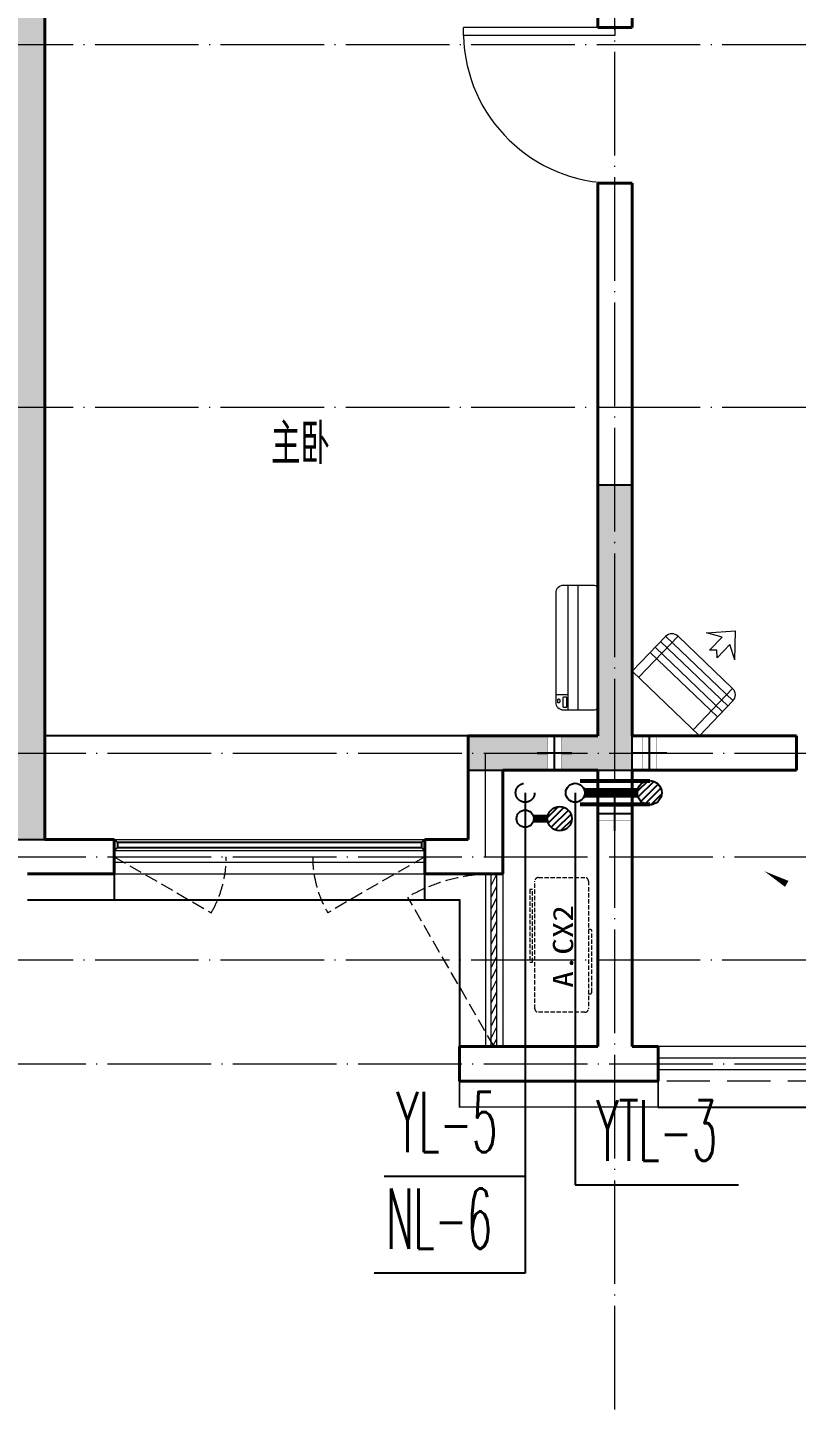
# Model space of a CAD drawing. Extents: x 27938 to 1042331, y -235042 to 1535213.
# Drawn here: x 706817 to 711267, y 440032 to 448032 of the extents above; entities that cross this region are included whole.
import ezdxf

# ---------------------------------------------------------------- set-up
doc = ezdxf.new("R2010")
doc.units = 0
doc.header["$LTSCALE"] = 1000
doc.header["$MEASUREMENT"] = 0
doc.linetypes.add('DASH', pattern=[0.35, 0.25, -0.1])
doc.linetypes.add('DOTE', pattern=[2.42, 2, -0.2, 0.02, -0.2])
for name, color, linetype in [('$RECOVER_210609100354-0', 7, 'Continuous'), ('3-栏杆1', 135, 'Continuous'), ('3.5方案汇报，与郭总、侯月琴确定户型_t8$0$2020.03.04 -1安徽标准化洋房户型(UA）_t8_t8$0$看线', 154, 'Continuous'), ('AXIS', 3, 'Continuous'), ('COLUMN', 9, 'Continuous'), ('DIM_凝结', 3, 'Continuous'), ('DIM_阳台', 132, 'Continuous'), ('DIM_雨水', 3, 'Continuous'), ('EQUIP_地漏', 7, 'Continuous'), ('PIPE-凝结', 150, 'N'), ('PIPE-阳台', 132, 'YT'), ('PUB_TEXT', 4, 'Continuous'), ('VALVE_不分区给水', 7, 'Continuous'), ('VPIPE-凝结', 150, 'Continuous'), ('VPIPE-阳台', 132, 'YT'), ('VPIPE-雨水', 4, 'DASH'), ('保温', 6, 'Continuous'), ('机电标识类', 1, 'Continuous'), ('看线', 251, 'Continuous')]:
    doc.layers.add(name, color=color, linetype=linetype)
for name, color, linetype, lineweight in [('DOTE', 19, 'DOTE', 9), ('PUB_HATCH', 8, 'Continuous', 9), ('WALL', 9, 'Continuous', 40), ('WINDOW', 8, 'Continuous', 15), ('平面-排水沟', 86, 'Continuous', 15), ('平面-栏杆', 135, 'Continuous', 15), ('平面-看线', 45, 'Continuous', 15), ('平面-空调室内机', 176, 'Continuous', 9), ('平面-空调预留孔', 173, 'Continuous', 15), ('空调', 76, 'Continuous', 13)]:
    doc.layers.add(name, color=color, linetype=linetype, lineweight=lineweight)
doc.styles.add('_TCH_DIM_T3', font='SIMPLEX.shx', dxfattribs={"width": 0.494118, "bigfont": 'GBCBIG.shx'})
doc.styles.add('_TWT_SERIAL', font='simplex.shx', dxfattribs={"width": 0.6, "oblique": 10, "height": 3, "bigfont": 'aadri.shx'})
doc.styles.get("Standard").update_dxf_attribs({"font": 'gbenor.shx', "bigfont": 'gbcbig.shx'})
doc.styles.add('黑体', font='simhei.ttf')
doc.linetypes.add('N', pattern='A,3,-0.2,["N",Standard,S=0.25,R=0,X=-0.1,Y=-0.115],-0.2', length=3.4)
doc.linetypes.add('YT', pattern='A,3,-0.2,["YT",Standard,S=0.25,R=0,X=-0.1,Y=-0.115],-0.35', length=3.55)
doc.dimstyles.new('_TCH_ARCH&&100', dxfattribs={"dimtxt": 297.5, "dimasz": 100, "dimexe": 250, "dimexo": 300, "dimgap": 126.25, "dimtad": 1, "dimdec": 0, "dimzin": 0, "dimdsep": 46, "dimtxsty": '_TCH_DIM_T3', "dimblk": 'ARCHTICK', "dimcen": 0.09, "dimclrt": 4, "dimazin": 2, "dimtfac": 1, "dimtdec": 0, "dimtix": 1, "dimtmove": 2, "dimatfit": 3, "dimfxl": 1, "dimtolj": 1, "dimtzin": 0, "dimarcsym": 0})

# ---------------------------------------------------------------- blocks, each defined once
blk = doc.blocks.new('GFDGDGRDGRDG')
at = {"layer": 'DOTE', "linetype": 'DOTE', "ltscale": 0.3}
for p, q in [((603393.7, 360558.3), (603393.7, 368758.3)), ((626393.7, 368458.3), (573593.7, 368458.3)), ((626393.7, 366358.3), (573593.7, 366358.3)), ((573593.7, 364358.3), (626393.7, 364358.3)), ((602643.7, 363758.3), (602643.7, 364358.3)), ((573593.7, 363758.3), (626393.7, 363758.3)), ((626393.7, 363158.3), (573593.7, 363158.3)), ((573593.7, 362558.3), (626393.7, 362558.3))]:
    blk.add_line(p, q, dxfattribs=at)
blk = doc.blocks.new('HFHFHFHFTF')
at = {"layer": 'PUB_HATCH'}
blk.add_hatch(color=256, dxfattribs=at).paths.add_polyline_path([(564216.6, 366523.7), (564216.6, 368173.7), (564016.6, 368173.7), (564016.6, 366723.7), (563266.6, 366723.7), (563266.6, 366523.7)])
at = {"layer": 'COLUMN', "color": 8}
for p, q in [((564216.6, 368173.7), (564016.6, 368173.7)), ((564016.6, 368173.7), (564016.6, 366723.7)), ((564216.6, 366523.7), (564216.6, 368173.7)), ((564016.6, 366723.7), (563266.6, 366723.7)), ((563266.6, 366723.7), (563266.6, 366523.7)), ((563266.6, 366523.7), (564216.6, 366523.7))]:
    blk.add_line(p, q, dxfattribs=at)
blk = doc.blocks.new('DSFDS')
at = {"layer": '3-栏杆1', "color": 0}
for p, q in [((490702.7, 517230.7), (490682.5, 517248.5)), ((490682.5, 517248.5), (490702.7, 517230.7)), ((490682.5, 517181.5), (490702.7, 517201.4)), ((492462.2, 517230.6), (490702.7, 517230.7)), ((490702.7, 517230.7), (490702.7, 517201.4)), ((490702.7, 517201.4), (492462.2, 517201.3)), ((492462.2, 517230.7), (492482.5, 517248.5)), ((492482.5, 517248.5), (492462.2, 517230.7)), ((492462.2, 517230.7), (492462.2, 517201.4)), ((492462.2, 517201.4), (492482.5, 517181.5)), ((492482.5, 517181.5), (492462.2, 517201.4))]:
    blk.add_line(p, q, dxfattribs=at)
blk = doc.blocks.new('dongkong')
at = {"color": 0}
blk.add_wipeout([(-603756, 210771), (-603756, 210570.8), (-603836, 210570.8), (-603836, 210771)], dxfattribs=at)
at = {"layer": '机电标识类', "color": 0, "linetype": 'DASH', "ltscale": 400}
for p, q in [((-603796, 210771), (-603796, 210570.8)), ((-603896, 210670.7), (-603696, 210670.7))]:
    blk.add_line(p, q, dxfattribs=at)
at = {"layer": '空调', "color": 0, "linetype": 'DASH', "const_width": 2}
blk.add_lwpolyline([(-603756, 210771), (-603756, 210570.8), (-603836, 210570.8), (-603836, 210771)], close=True, dxfattribs=at)
blk = doc.blocks.new('ferre')
at = {"layer": '平面-空调预留孔', "color": 0, "linetype": 'DASH', "ltscale": 0.1}
for p, q in [((93392.7, 115403.5), (93392.7, 115393.5)), ((93402.7, 115383.5), (93755.6, 115383.5)), ((93765.6, 115393.5), (93765.6, 115403.5))]:
    blk.add_line(p, q, dxfattribs=at)
blk.add_lwpolyline([(94045.9, 115403.5), (93305.9, 115403.5, -0.414214), (93285.9, 115423.5), (93285.9, 115693.5, -0.414214), (93305.9, 115713.5), (94045.9, 115713.5, -0.414214), (94065.9, 115693.5), (94065.9, 115423.5, -0.414214)], format="xyb", close=True, dxfattribs=at)
blk.add_lwpolyline([(93996.7, 115742.6), (93576.8, 115742.6), (93576.8, 115727.5), (93996.7, 115727.5)], close=True, dxfattribs=at)
for centre, start, end in [((93402.7, 115393.5), 180, 270), ((93755.6, 115393.5), 270, 0)]:
    blk.add_arc(centre, 10, start, end, dxfattribs=at)
at = {"layer": '平面-空调预留孔', "color": 0, "linetype": 'DASH', "ltscale": 0.1, "style": '黑体', "width": 1.2}
blk.add_text('A.CX2', height=117.05, dxfattribs=at).set_placement((93428.3, 115492.1))
blk = doc.blocks.new('fergve')
at = {"layer": '平面-空调预留孔', "color": 8, "linetype": 'DASH', "ltscale": 0.1}
blk.add_blockref('ferre', (25670, -60415.8), dxfattribs=at)
blk = doc.blocks.new('A$C001338C2')
at = {"color": 0}
for p, q in [((845, 304), (55, 304)), ((109, 215), (109, 304)), ((0, 249), (0, 22)), ((900, 22), (900, 249)), ((22, 0), (878, 0))]:
    blk.add_line(p, q, dxfattribs=at)
at = {"color": 0, "lineweight": 5}
for p, q in [((900, 215), (0, 215)), ((900, 143), (0, 143))]:
    blk.add_line(p, q, dxfattribs=at)
at = {"color": 0}
for points in [[(89, 226), (22, 226, -0.414214), (17, 232), (17, 243, -0.414214), (22, 249), (89, 249, -0.414214), (95, 243), (95, 232, -0.414214)], [(73, 275), (57, 275, -0.414214), (51, 281), (51, 283, -0.414214), (57, 289), (73, 289, -0.414214), (79, 283), (79, 281, -0.414214)]]:
    blk.add_lwpolyline(points, format="xyb", close=True, dxfattribs=at)
for centre, radius, start, end in [((55, 249), 55, 90, 180), ((845, 249), 55, 360, 90), ((22, 22), 22, 180, 270), ((878, 22), 22, 270, 360)]:
    blk.add_arc(centre, radius, start, end, dxfattribs=at)
blk = doc.blocks.new('dasdasf1sa2f31as32f')
at = {"color": 0}
for p, q in [((-116, 585.6), (43.3, 640.5)), ((82.7, 476.6), (43.3, 640.5)), ((-22.8, 585.5), (-116, 585.6)), ((-22.8, 585.5), (-73.4, 493.2)), ((-473.5, 259.7), (-339.5, 504)), ((-269.8, 524.3), (-427.7, 236.5)), ((134.6, 245.5), (-338.8, 505.1)), ((-269.8, 524.3), (113.7, 314)), ((-31.3, 504.4), (-73.4, 493.2)), ((-18.1, 462.9), (-31.3, 504.4)), ((32.4, 555.1), (-18.1, 462.9)), ((82.7, 476.6), (32.4, 555.1)), ((92.6, 168.8), (-380.9, 428.5)), ((114.7, 208.4), (-359.1, 468.2)), ((72.3, 131.9), (-401.1, 391.6)), ((0, 0), (-473.5, 259.7)), ((113.7, 314), (-44.2, 26.2)), ((134, 244.4), (0, 0))]:
    blk.add_line(p, q, dxfattribs=at)
for centre, start, end in [((-294.5, 479.4), 61.25933, 151.25933), ((89, 269), 331.25933, 61.25933)]:
    blk.add_arc(centre, 51.3, start, end, dxfattribs=at)
blk = doc.blocks.new('A$C04040EB5')
at = {"layer": '保温', "linetype": 'ByBlock', "ltscale": 10}
h = blk.add_hatch(dxfattribs=at)
h.set_pattern_fill('AR-HBONE', color=251, scale=55)
h.set_pattern_definition([(45, (-445516.58, -596848.81), (0, 47.4157523), [100.584, -33.528]), (135, (-445492.87, -596825.102), (3e-15, 47.4157523), [100.584, -33.528])])
edge = h.paths.add_edge_path()
edge.add_line((200, 5000), (200, 7500))
edge.add_line((200, 7500), (0, 7500))
edge.add_line((0, 7500), (0, 5000))
edge.add_line((0, 5000), (200, 5000))
h = blk.add_hatch(dxfattribs=at)
h.set_pattern_fill('AR-HBONE', color=251, scale=55)
h.set_pattern_definition([(45, (-445516.58, -596848.81), (0, 47.4157523), [100.584, -33.528]), (135, (-445492.87, -596825.102), (3e-15, 47.4157523), [100.584, -33.528])])
edge = h.paths.add_edge_path()
edge.add_line((900, 4800), (900, 5000))
edge.add_line((900, 5000), (-700, 5000))
edge.add_line((-700, 5000), (-700, 4800))
edge.add_line((-700, 4800), (900, 4800))
at = {"layer": '保温', "linetype": 'Continuous', "ltscale": 10}
h = blk.add_hatch(dxfattribs=at)
h.set_pattern_fill('HEX', color=251, scale=10, angle=90, style=0)
h.set_pattern_definition([(90, (-503782.47, -516048.461), (-16.49778, 1e-15), [9.525, -19.05]), (210, (-503782.47, -516048.461), (8.24889, -14.2874966), [9.525, -19.05]), (150, (-503782.47, -516038.936), (-8.24889, -14.2874966), [9.525, -19.05])])
edge = h.paths.add_edge_path()
edge.add_line((200, 4800), (0, 4800))
edge.add_line((0, 4800), (0.1, 0))
edge.add_line((0.1, 0), (200.1, 0))
edge.add_line((200.1, 0), (200, 4800))
at = {"layer": '保温', "color": 251, "linetype": 'ByBlock', "ltscale": 10}
for p, q in [((0, 7500), (200, 7500)), ((0, 4800), (200, 4800)), ((0, 0), (200, 0))]:
    blk.add_line(p, q, dxfattribs=at)
blk = doc.blocks.new('_ArchTick')
at = {"color": 0, "linetype": 'ByBlock', "const_width": 0.4}
blk.add_lwpolyline([(-0.5, -0.5), (0.5, 0.5)], dxfattribs=at)
blk = doc.blocks.new('*D790')
at = {"layer": 'AXIS', "color": 0, "lineweight": -2}
for p, q in [((710216.6, 439732.1), (710216.6, 437282.1)), ((715916.6, 439732.1), (715916.6, 437282.1)), ((710216.6, 437532.1), (715916.6, 437532.1))]:
    blk.add_line(p, q, dxfattribs=at)
at = {"layer": 'Defpoints', "color": 0}
for p in [(710216.6, 440032.1), (715916.6, 440032.1), (715916.6, 437532.1)]:
    blk.add_point(p, dxfattribs=at)
at = {"layer": 'AXIS', "color": 0, "lineweight": -2, "xscale": 100, "yscale": 100, "zscale": 100, "rotation": 180}
blk.add_blockref('_ArchTick', (710216.6, 437532.1), dxfattribs=at)
at = {"layer": 'AXIS', "color": 0, "lineweight": -2, "xscale": 100, "yscale": 100, "zscale": 100}
blk.add_blockref('_ArchTick', (715916.6, 437532.1), dxfattribs=at)
at = {"layer": 'AXIS', "color": 4, "insert": (713066.6, 437807.1), "char_height": 297.5, "attachment_point": 5, "style": '_TCH_DIM_T3'}
blk.add_mtext('\\A1;5700', dxfattribs=at)
blk = doc.blocks.new('*D791')
at = {"layer": 'AXIS', "color": 0, "lineweight": -2}
for p, q in [((706816.6, 439732.1), (706816.6, 437282.1)), ((710216.6, 439732.1), (710216.6, 437282.1)), ((706816.6, 437532.1), (710216.6, 437532.1))]:
    blk.add_line(p, q, dxfattribs=at)
at = {"layer": 'Defpoints', "color": 0}
for p in [(706816.6, 440032.1), (710216.6, 440032.1), (710216.6, 437532.1)]:
    blk.add_point(p, dxfattribs=at)
at = {"layer": 'AXIS', "color": 0, "lineweight": -2, "xscale": 100, "yscale": 100, "zscale": 100, "rotation": 180}
blk.add_blockref('_ArchTick', (706816.6, 437532.1), dxfattribs=at)
at = {"layer": 'AXIS', "color": 0, "lineweight": -2, "xscale": 100, "yscale": 100, "zscale": 100}
blk.add_blockref('_ArchTick', (710216.6, 437532.1), dxfattribs=at)
at = {"layer": 'AXIS', "color": 4, "insert": (708516.6, 437807.1), "char_height": 297.5, "attachment_point": 5, "style": '_TCH_DIM_T3'}
blk.add_mtext('\\A1;3400', dxfattribs=at)
blk = doc.blocks.new('*D837')
at = {"layer": 'AXIS', "color": 0, "lineweight": -2}
for p, q in [((703416.6, 439732.1), (703416.6, 437282.1)), ((706816.6, 439732.1), (706816.6, 437282.1)), ((703416.6, 437532.1), (706816.6, 437532.1))]:
    blk.add_line(p, q, dxfattribs=at)
at = {"layer": 'Defpoints', "color": 0}
for p in [(703416.6, 440032.1), (706816.6, 440032.1), (706816.6, 437532.1)]:
    blk.add_point(p, dxfattribs=at)
at = {"layer": 'AXIS', "color": 0, "lineweight": -2, "xscale": 100, "yscale": 100, "zscale": 100, "rotation": 180}
blk.add_blockref('_ArchTick', (703416.6, 437532.1), dxfattribs=at)
at = {"layer": 'AXIS', "color": 0, "lineweight": -2, "xscale": 100, "yscale": 100, "zscale": 100}
blk.add_blockref('_ArchTick', (706816.6, 437532.1), dxfattribs=at)
at = {"layer": 'AXIS', "color": 4, "insert": (705116.6, 437807.1), "char_height": 297.5, "attachment_point": 5, "style": '_TCH_DIM_T3'}
blk.add_mtext('\\A1;3400', dxfattribs=at)
blk = doc.blocks.new('*D838')
at = {"layer": 'AXIS', "color": 0, "lineweight": -2}
for p, q in [((682316.6, 439732.1), (682316.6, 436482.1)), ((731316.6, 439732.1), (731316.6, 436482.1)), ((682316.6, 436732.1), (731316.6, 436732.1))]:
    blk.add_line(p, q, dxfattribs=at)
at = {"layer": 'Defpoints', "color": 0}
for p in [(682316.6, 440032.1), (731316.6, 440032.1), (731316.6, 436732.1)]:
    blk.add_point(p, dxfattribs=at)
at = {"layer": 'AXIS', "color": 0, "lineweight": -2, "xscale": 100, "yscale": 100, "zscale": 100, "rotation": 180}
blk.add_blockref('_ArchTick', (682316.6, 436732.1), dxfattribs=at)
at = {"layer": 'AXIS', "color": 0, "lineweight": -2, "xscale": 100, "yscale": 100, "zscale": 100}
blk.add_blockref('_ArchTick', (731316.6, 436732.1), dxfattribs=at)
at = {"layer": 'AXIS', "color": 4, "insert": (706816.6, 437007.1), "char_height": 297.5, "attachment_point": 5, "style": '_TCH_DIM_T3'}
blk.add_mtext('\\A1;49000', dxfattribs=at)
blk = doc.blocks.new('$WINLIB2D$00000001')
at = {"color": 0}
for points in [[(-0.5, 0.5), (-0.5, -0.5)], [(-0.5, 0.5), (0.5, 0.5)], [(0.5, -0.5), (0.5, 0.5)], [(0.5, 0.1667), (-0.5, 0.1667)], [(0.5, -0.1667), (-0.5, -0.1667)], [(-0.5, -0.5), (0.5, -0.5)]]:
    blk.add_lwpolyline(points, dxfattribs=at)
blk = doc.blocks.new('$DorLib2D$00000001')
for p, q in [((0.45, 0.975), (0.5, 0.975)), ((0.45, 0), (0.45, 0.975)), ((0.5, 0), (0.5, 0.975)), ((0.5, 0), (0.45, 0))]:
    blk.add_line(p, q)
at = {"lineweight": 13}
blk.add_arc((0.475, 0), 0.975, 91.46928, 180, dxfattribs=at)
blk = doc.blocks.new('$WINLIB2D$00000039')
at = {"color": 0}
for points in [[(-0.5, 0.5), (-0.5, -0.5)], [(0.5, 0.5), (-0.5, 0.5)], [(0.5, -0.5), (0.5, 0.5)], [(-0.5, 0.1667), (0.5, 0.1667)], [(-0.3839, -0.1667), (-0.448, 0.1667)], [(-0.3159, -0.1667), (-0.38, 0.1667)], [(-0.2479, -0.1667), (-0.312, 0.1667)], [(-0.1799, -0.1667), (-0.244, 0.1667)], [(-0.1119, -0.1667), (-0.176, 0.1667)], [(-0.0439, -0.1667), (-0.108, 0.1667)], [(0.0241, -0.1667), (-0.04, 0.1667)], [(0.0921, -0.1667), (0.028, 0.1667)], [(0.16, -0.1667), (0.0959, 0.1667)], [(0.228, -0.1667), (0.1639, 0.1667)], [(0.296, -0.1667), (0.2319, 0.1667)], [(0.364, -0.1667), (0.2999, 0.1667)], [(0.432, -0.1667), (0.3679, 0.1667)], [(0.5, -0.1667), (0.4359, 0.1667)], [(-0.4519, -0.1667), (-0.5, 0.0836)], [(-0.5, -0.1667), (0.5, -0.1667)], [(0.5, -0.5), (-0.5, -0.5)]]:
    blk.add_lwpolyline(points, dxfattribs=at)
blk = doc.blocks.new('$TwtSys$00000141')
for p, q in [((-141, 12), (-15, 138)), ((-141, 12), (-15, 138)), ((-131, -53), (53, 131)), ((-131, -53), (53, 131)), ((-100, -100), (100, 100)), ((-100, -100), (100, 100)), ((-49, -131), (131, 49)), ((-49, -131), (131, 49)), ((17, -138), (138, -17)), ((17, -138), (138, -17))]:
    blk.add_line(p, q)
blk.add_circle((0, 0), 141)
blk.add_circle((0, 0), 141)
blk = doc.blocks.new('$VALVE$00000533')
at = {"ltscale": 0.5, "const_width": 25}
for points in [[(-225, 75), (225, 75)], [(-225, -75), (225, -75)]]:
    blk.add_lwpolyline(points, dxfattribs=at)

msp = doc.modelspace()

# ---------------------------------------------------------------- linework, layer by layer
at = {"layer": '$RECOVER_210609100354-0', "color": 8, "const_width": 8}
msp.add_lwpolyline([(709316.6, 441932.1), (709316.6, 441782.1), (710466.6, 441782.1), (710466.6, 441932.1)], dxfattribs=at)
at = {"layer": '3.5方案汇报，与郭总、侯月琴确定户型_t8$0$2020.03.04 -1安徽标准化洋房户型(UA）_t8_t8$0$看线', "color": 8, "ltscale": 10}
msp.add_lwpolyline([(709366.6, 443932.1), (706916.6, 443932.1)], dxfattribs=at)
at = {"layer": 'DIM_凝结'}
for p, q in [((709696.6, 443452.1), (709696.6, 440821.4)), ((709696.6, 440821.4), (708822.9, 440821.4))]:
    msp.add_line(p, q, dxfattribs=at)
at = {"layer": 'DIM_阳台'}
for p, q in [((709986.6, 443602.1), (709986.6, 441332)), ((709986.6, 441332), (710930.8, 441332))]:
    msp.add_line(p, q, dxfattribs=at)
at = {"layer": 'DIM_雨水'}
for p, q in [((709696.6, 443602.1), (709696.6, 441380.4)), ((709696.6, 441380.4), (708880.9, 441380.4))]:
    msp.add_line(p, q, dxfattribs=at)
at = {"layer": 'PIPE-凝结', "const_width": 45}
msp.add_lwpolyline([(709746.6, 443452.1), (709826.1, 443452.1)], dxfattribs=at)
at = {"layer": 'VPIPE-凝结'}
msp.add_circle((709696.6, 443452.1), 50, dxfattribs=at)
at = {"layer": 'VPIPE-阳台'}
msp.add_circle((709986.6, 443602.1), 55, dxfattribs=at)
at = {"layer": 'VPIPE-雨水'}
msp.add_circle((709696.6, 443602.1), 55, dxfattribs=at)
at = {"layer": 'WALL', "color": 8}
for p, q in [((706916.6, 448132.1), (706916.6, 443332.1)), ((710116.6, 448132.1), (710116.6, 448032.1)), ((710316.6, 448032.1), (710316.6, 448132.1)), ((710116.6, 448032.1), (710316.6, 448032.1)), ((710316.6, 447132.1), (710116.6, 447132.1)), ((710116.6, 447132.1), (710116.6, 443932.1)), ((709366.6, 443332.1), (709366.6, 443932.1)), ((711266.6, 443732.1), (711266.6, 443932.1)), ((709566.6, 443132.1), (709566.6, 443732.1)), ((707316.6, 443332.1), (706916.6, 443332.1)), ((707316.6, 443132.1), (707316.6, 443332.1)), ((709366.6, 443332.1), (709116.6, 443332.1)), ((709116.6, 443332.1), (709116.6, 443132.1)), ((706816.6, 443132.1), (707316.6, 443132.1)), ((709116.6, 443132.1), (709566.6, 443132.1)), ((710116.6, 442132.1), (709316.6, 442132.1)), ((709316.6, 441932.1), (709316.6, 442132.1)), ((710316.6, 442132.1), (710466.6, 442132.1)), ((710466.6, 442132.1), (710466.6, 441932.1)), ((710216.6, 441932.1), (709316.6, 441932.1)), ((710216.6, 441932.1), (710466.6, 441932.1))]:
    msp.add_line(p, q, dxfattribs=at)
at = {"layer": 'WINDOW', "color": 8, "linetype": 'DASH', "ltscale": 0.3}
for points in [[(707316.6, 443232.1), (707879.7, 442907.5, 0.131485), (707966.6, 443232.1)], [(709116.6, 443232.1), (708553.5, 442907.5, -0.131485), (708466.6, 443232.1)], [(709516.6, 442132.1), (709016.6, 442998.1, -0.131652), (709516.6, 443132.1)]]:
    msp.add_lwpolyline(points, format="xyb", dxfattribs=at)
at = {"layer": '平面-排水沟', "color": 8}
msp.add_lwpolyline([(711377.7, 442980.8, 0, 0, 0), (711080.4, 443148.3, 0, 40, 0), (711211.1, 443074.6, 0, 0, 0)], format="xyseb", dxfattribs=at)
at = {"layer": '平面-栏杆', "color": 8}
for points in [[(714966.6, 442065.4), (710466.6, 442065.4)], [(714966.6, 441998.8), (710466.6, 441998.8)]]:
    msp.add_lwpolyline(points, dxfattribs=at)
at = {"layer": '平面-看线', "color": 8}
msp.add_lwpolyline([(714966.6, 442132.1), (710466.6, 442132.1)], dxfattribs=at)
at = {"layer": '平面-看线', "color": 8, "linetype": 'DASH'}
msp.add_lwpolyline([(714966.6, 441932.1), (710466.6, 441932.1)], dxfattribs=at)
at = {"layer": '看线', "color": 8, "ltscale": 0.5}
for points in [[(707316.6, 443132.1), (707316.6, 442982.1), (709116.6, 442982.1), (709116.6, 443132.1)], [(706816.6, 442982.1), (709316.6, 442982.1), (709316.6, 442132.1)], [(710466.6, 441782.1), (714966.6, 441782.1)]]:
    msp.add_lwpolyline(points, dxfattribs=at)

# ---------------------------------------------------------------- block references
at = {"color": 8}
for name, p in [('HFHFHFHFTF', (146100, 77208.4)), ('A$C04040EB5', (706716.6, 443332.1))]:
    msp.add_blockref(name, p, dxfattribs=at)
at = {"color": 8, "rotation": 90}
msp.add_blockref('fergve', (765050.7, 323375.3), dxfattribs=at)
at = {"layer": '3-栏杆1', "color": 8}
msp.add_blockref('DSFDS', (216634.1, -73916.4), dxfattribs=at)
at = {"layer": '3.5方案汇报，与郭总、侯月琴确定户型_t8$0$2020.03.04 -1安徽标准化洋房户型(UA）_t8_t8$0$看线', "ltscale": 10}
msp.add_blockref('GFDGDGRDGRDG', (106822.9, 79473.8), dxfattribs=at)
at = {"layer": 'EQUIP_地漏', "xscale": 0.5, "yscale": 0.5, "zscale": 0.5, "rotation": 180}
msp.add_blockref('$TwtSys$00000141', (709896.6, 443452.1), dxfattribs=at)
at = {"layer": 'WINDOW'}
for name, p, xscale, yscale, zscale, rotation in [('$DorLib2D$00000001', (710216.6, 447582.1), -900, -900, -900, 270.0000000020753), ('$WINLIB2D$00000001', (708216.6, 443232.1), 1800, -199.9999999990687, 1800, 359.9999999997785), ('$WINLIB2D$00000039', (709516.6, 442632.1), -1000, -100, -1000, 270)]:
    msp.add_blockref(name, p, dxfattribs=dict(at, xscale=xscale, yscale=yscale, zscale=zscale, rotation=rotation))
at = {"layer": '平面-空调预留孔', "color": 8, "xscale": 0.800000000046565, "yscale": 0.800000000046565, "zscale": 0.800000000046565, "rotation": 90.00000023343017}
msp.add_blockref('A$C001338C2', (710116.5, 444082.1), dxfattribs=at)

# ---------------------------------------------------------------- texts
at = {"layer": 'DIM_凝结', "color": 7, "style": '_TWT_SERIAL', "width": 0.48}
msp.add_text('NL-6', height=350, dxfattribs=at).set_placement((708892.9, 440961.4))
at = {"layer": 'DIM_阳台', "color": 7, "style": '_TWT_SERIAL', "width": 0.48}
msp.add_text('YTL-3', height=350, dxfattribs=at).set_placement((710108.8, 441472))
at = {"layer": 'DIM_雨水', "color": 7, "style": '_TWT_SERIAL', "width": 0.48}
msp.add_text('YL-5', height=350, dxfattribs=at).set_placement((708950.9, 441520.4))
at = {"layer": 'PUB_TEXT', "color": 8}
msp.add_text('主卧', height=236.31, dxfattribs=at).set_placement((708225.7, 445504.2))

# ---------------------------------------------------------------- dimensions: what is measured, and where the dimension line sits
at = {"layer": 'AXIS'}
for p1, p2, distance, picture, middle in [((682316.6, 440032.1), (731316.6, 440032.1), -3300, '*D838', (706816.6, 437007.1)), ((703416.6, 440032.1), (706816.6, 440032.1), -2500, '*D837', (705116.6, 437807.1)), ((706816.6, 440032.1), (710216.6, 440032.1), -2500, '*D791', (708516.6, 437807.1)), ((710216.6, 440032.1), (715916.6, 440032.1), -2500, '*D790', (713066.6, 437807.1))]:
    dim = msp.add_aligned_dim(p1=p1, p2=p2, distance=distance, dimstyle='_TCH_ARCH&&100', dxfattribs=at)
    dim.commit()
    dim.dimension.update_dxf_attribs({"geometry": picture, "text_midpoint": middle})

# ---------------------------------------------------------------- next in the draw order: block references
at = {"layer": '平面-空调室内机', "color": 8, "ltscale": 0.3, "xscale": -1, "rotation": 180}
msp.add_blockref('dongkong', (1313662.5, 654502.9), dxfattribs=at)
at = {"layer": '平面-空调室内机', "color": 8, "ltscale": 0.3}
for p, rotation in [((106620.5, 654502.9), 180), ((920887.3, 1047278.1), 89.99999999999999)]:
    msp.add_blockref('dongkong', p, dxfattribs=dict(at, rotation=rotation))

# ---------------------------------------------------------------- next in the draw order: linework, layer by layer
at = {"layer": 'PIPE-阳台', "const_width": 55}
msp.add_lwpolyline([(710041.6, 443602.1), (710346.1, 443602.1)], dxfattribs=at)
at = {"layer": 'WALL', "color": 8}
for p, q in [((710316.6, 443932.1), (710316.6, 447132.1)), ((711266.6, 443932.1), (710316.6, 443932.1)), ((710116.6, 442132.1), (710116.6, 443732.1)), ((710316.6, 442132.1), (710316.6, 443732.1)), ((710316.6, 443732.1), (711266.6, 443732.1))]:
    msp.add_line(p, q, dxfattribs=at)

# ---------------------------------------------------------------- next in the draw order: block references
at = {"layer": 'EQUIP_地漏', "xscale": 0.5, "yscale": 0.5, "zscale": 0.5, "rotation": 180}
msp.add_blockref('$TwtSys$00000141', (710416.6, 443602.1), dxfattribs=at)
at = {"layer": 'VALVE_不分区给水', "xscale": -0.8999999999999999, "yscale": -0.8999999999999999, "zscale": 0.8999999999999999}
msp.add_blockref('$VALVE$00000533', (710216.6, 443602.1), dxfattribs=at)
at = {"layer": '平面-空调室内机', "color": 8, "ltscale": 0.3, "rotation": 180}
msp.add_blockref('dongkong', (106070.4, 654502.9), dxfattribs=at)
at = {"layer": '平面-空调预留孔', "color": 8, "rotation": 344.9999999966897}
msp.add_blockref('dasdasf1sa2f31as32f', (710706.7, 443932.1), dxfattribs=at)

# ---------------------------------------------------------------- next in the draw order: linework, layer by layer
at = {"layer": 'WALL', "color": 8}
for p, q in [((709366.6, 443932.1), (710116.6, 443932.1)), ((709566.6, 443732.1), (710116.6, 443732.1))]:
    msp.add_line(p, q, dxfattribs=at)

doc.saveas('drawing.dxf')
